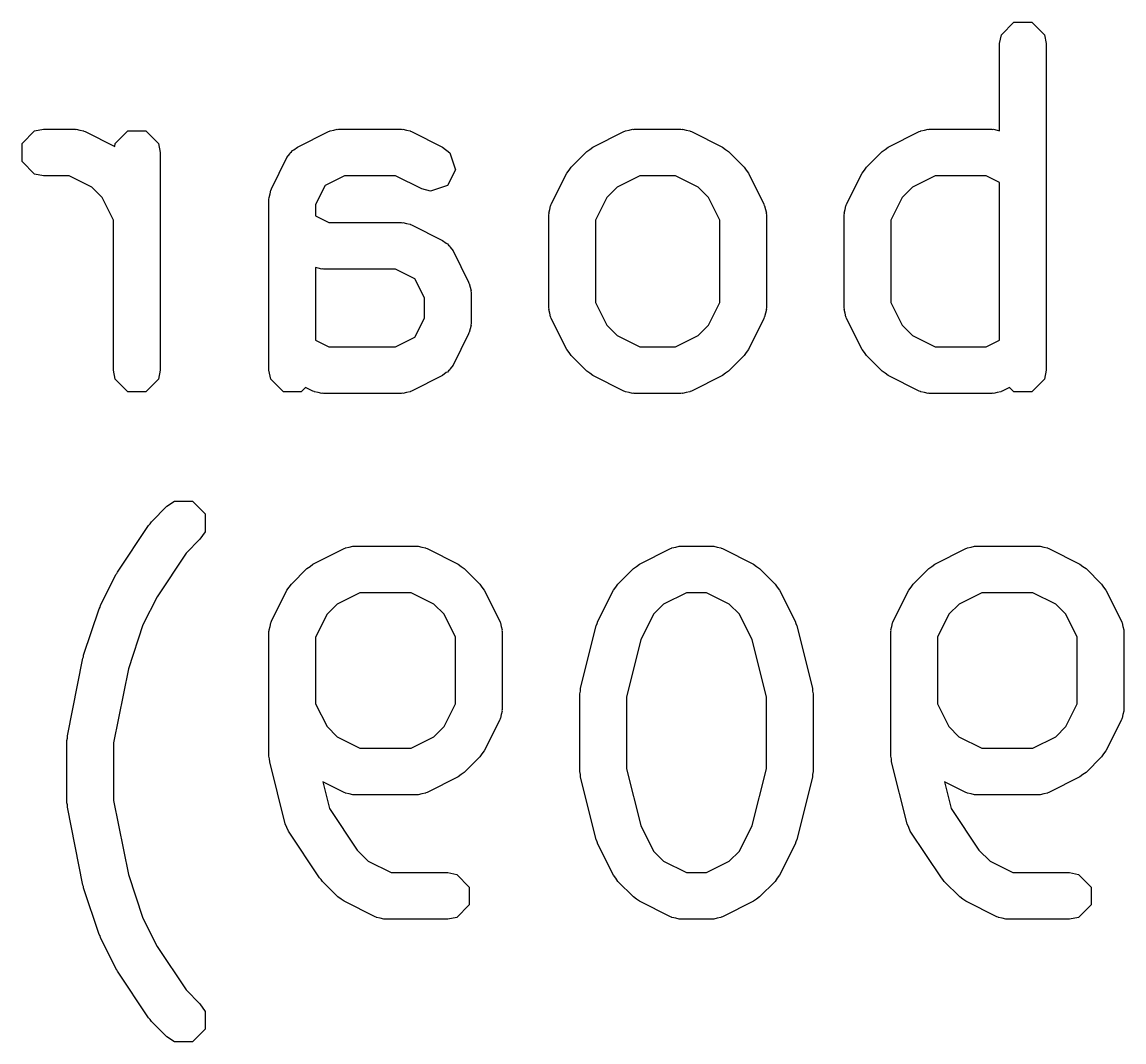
# Model space of a CAD drawing. Header units: inches. Extents: x 0.98 to 7.44, y -5.29 to -1.05.
# Drawn here: x 3.9083 to 4.0013, y -1.3473 to -1.2613 of the extents above; entities that cross this region are included whole.
import ezdxf

# ---------------------------------------------------------------- set-up
doc = ezdxf.new("R2010")
doc.units = ezdxf.units.IN
doc.header["$MEASUREMENT"] = 0
doc.layers.add('BLACK', color=250, linetype='CONTINUOUS')

msp = doc.modelspace()

# ---------------------------------------------------------------- linework, layer by layer
at = {"layer": 'BLACK', "linetype": 'CONTINUOUS'}
for p, q in [((3.990964, -1.262324), (3.992029, -1.261259)), ((3.992029, -1.261259), (3.993536, -1.261259)), ((3.993536, -1.261259), (3.994601, -1.262324)), ((3.990814, -1.263078), (3.990964, -1.262324)), ((3.994601, -1.262324), (3.994751, -1.263078)), ((3.990814, -1.270426), (3.990814, -1.263078)), ((3.994751, -1.263078), (3.994751, -1.290637)), ((3.908286, -1.271511), (3.909352, -1.270445)), ((3.909352, -1.270445), (3.910105, -1.270296)), ((3.910105, -1.270296), (3.91273, -1.270296)), ((3.91273, -1.270296), (3.912826, -1.270315)), ((3.912826, -1.270315), (3.912869, -1.2703)), ((3.912869, -1.2703), (3.913174, -1.270384)), ((3.913174, -1.270384), (3.913483, -1.270445)), ((3.913483, -1.270445), (3.913515, -1.270477)), ((3.913515, -1.270477), (3.91361, -1.270503)), ((3.91361, -1.270503), (3.916112, -1.271754)), ((3.91616, -1.271511), (3.917226, -1.270445)), ((3.917226, -1.270445), (3.918732, -1.270445)), ((3.918732, -1.270445), (3.919798, -1.271511)), ((3.931534, -1.271816), (3.934159, -1.270503)), ((3.934159, -1.270503), (3.934254, -1.270477)), ((3.934254, -1.270477), (3.934286, -1.270445)), ((3.934286, -1.270445), (3.934596, -1.270384)), ((3.934596, -1.270384), (3.9349, -1.2703)), ((3.9349, -1.2703), (3.934943, -1.270315)), ((3.934943, -1.270315), (3.935039, -1.270296)), ((3.935039, -1.270296), (3.940289, -1.270296)), ((3.940289, -1.270296), (3.940385, -1.270315)), ((3.940385, -1.270315), (3.940428, -1.2703)), ((3.940428, -1.2703), (3.940733, -1.270384)), ((3.940733, -1.270384), (3.941042, -1.270445)), ((3.941042, -1.270445), (3.941074, -1.270477)), ((3.941074, -1.270477), (3.941169, -1.270503)), ((3.941169, -1.270503), (3.943794, -1.271816)), ((3.956469, -1.271816), (3.959093, -1.270503)), ((3.959093, -1.270503), (3.959189, -1.270477)), ((3.959189, -1.270477), (3.959221, -1.270445)), ((3.959221, -1.270445), (3.95953, -1.270384)), ((3.95953, -1.270384), (3.959834, -1.2703)), ((3.959834, -1.2703), (3.959877, -1.270315)), ((3.959877, -1.270315), (3.959974, -1.270296)), ((3.959974, -1.270296), (3.963911, -1.270296)), ((3.963911, -1.270296), (3.964008, -1.270315)), ((3.964008, -1.270315), (3.96405, -1.2703)), ((3.96405, -1.2703), (3.964355, -1.270384)), ((3.964355, -1.270384), (3.964664, -1.270445)), ((3.964664, -1.270445), (3.964696, -1.270477)), ((3.964696, -1.270477), (3.964791, -1.270503)), ((3.964791, -1.270503), (3.967416, -1.271816)), ((3.981403, -1.271816), (3.984028, -1.270503)), ((3.984028, -1.270503), (3.984123, -1.270477)), ((3.984123, -1.270477), (3.984155, -1.270445)), ((3.984155, -1.270445), (3.984464, -1.270384)), ((3.984464, -1.270384), (3.984769, -1.2703)), ((3.984769, -1.2703), (3.984811, -1.270315)), ((3.984811, -1.270315), (3.984908, -1.270296)), ((3.984908, -1.270296), (3.990158, -1.270296)), ((3.990158, -1.270296), (3.990254, -1.270315)), ((3.990254, -1.270315), (3.990297, -1.2703)), ((3.990297, -1.2703), (3.990601, -1.270384)), ((3.990601, -1.270384), (3.990814, -1.270426)), ((3.908286, -1.273017), (3.908286, -1.271511)), ((3.916112, -1.271754), (3.91616, -1.271511)), ((3.919798, -1.271511), (3.919948, -1.272264)), ((3.919948, -1.272264), (3.919948, -1.290637)), ((3.930654, -1.272696), (3.930894, -1.272386)), ((3.930894, -1.272386), (3.930928, -1.272287)), ((3.930928, -1.272287), (3.931039, -1.2722)), ((3.931039, -1.2722), (3.931125, -1.272089)), ((3.931125, -1.272089), (3.931225, -1.272056)), ((3.931225, -1.272056), (3.931534, -1.271816)), ((3.943794, -1.271816), (3.944401, -1.272287)), ((3.944401, -1.272287), (3.944877, -1.273716)), ((3.954645, -1.273497), (3.955957, -1.272184)), ((3.955957, -1.272184), (3.956219, -1.272009)), ((3.956219, -1.272009), (3.956469, -1.271816)), ((3.967416, -1.271816), (3.967665, -1.272009)), ((3.967665, -1.272009), (3.967927, -1.272184)), ((3.967927, -1.272184), (3.96924, -1.273497)), ((3.979579, -1.273497), (3.980892, -1.272184)), ((3.980892, -1.272184), (3.981154, -1.272009)), ((3.981154, -1.272009), (3.981403, -1.271816)), ((3.909352, -1.274083), (3.908286, -1.273017)), ((3.929342, -1.275321), (3.930654, -1.272696)), ((3.95447, -1.273759), (3.954645, -1.273497)), ((3.96924, -1.273497), (3.969415, -1.273759)), ((3.979404, -1.273759), (3.979579, -1.273497)), ((3.910105, -1.274233), (3.909352, -1.274083)), ((3.912265, -1.274233), (3.910105, -1.274233)), ((3.914188, -1.275194), (3.912265, -1.274233)), ((3.935504, -1.274233), (3.933882, -1.275044)), ((3.939824, -1.274233), (3.935504, -1.274233)), ((3.942033, -1.275337), (3.939824, -1.274233)), ((3.944877, -1.273716), (3.944203, -1.275064)), ((3.952964, -1.276633), (3.954276, -1.274008)), ((3.954276, -1.274008), (3.95447, -1.273759)), ((3.960439, -1.274233), (3.958515, -1.275194)), ((3.963446, -1.274233), (3.960439, -1.274233)), ((3.965369, -1.275194), (3.963446, -1.274233)), ((3.969415, -1.273759), (3.969609, -1.274008)), ((3.969609, -1.274008), (3.970921, -1.276633)), ((3.977898, -1.276633), (3.979211, -1.274008)), ((3.979211, -1.274008), (3.979404, -1.273759)), ((3.985373, -1.274233), (3.98345, -1.275194)), ((3.989693, -1.274233), (3.985373, -1.274233)), ((3.990814, -1.274793), (3.989693, -1.274233)), ((3.915049, -1.276055), (3.914188, -1.275194)), ((3.929316, -1.275416), (3.929342, -1.275321)), ((3.933882, -1.275044), (3.933071, -1.276666)), ((3.942774, -1.27554), (3.942033, -1.275337)), ((3.944203, -1.275064), (3.942774, -1.27554)), ((3.958515, -1.275194), (3.957655, -1.276055)), ((3.96623, -1.276055), (3.965369, -1.275194)), ((3.98345, -1.275194), (3.982589, -1.276055)), ((3.990814, -1.288108), (3.990814, -1.274793)), ((3.916011, -1.277978), (3.915049, -1.276055)), ((3.929134, -1.276201), (3.929153, -1.276104)), ((3.929134, -1.290637), (3.929134, -1.276201)), ((3.929139, -1.276061), (3.929222, -1.275757)), ((3.929153, -1.276104), (3.929139, -1.276061)), ((3.929222, -1.275757), (3.929284, -1.275448)), ((3.929284, -1.275448), (3.929316, -1.275416)), ((3.957655, -1.276055), (3.956693, -1.277978)), ((3.967192, -1.277978), (3.96623, -1.276055)), ((3.982589, -1.276055), (3.981627, -1.277978)), ((3.933071, -1.276666), (3.933071, -1.277609)), ((3.952761, -1.277374), (3.952844, -1.27707)), ((3.952844, -1.27707), (3.952906, -1.27676)), ((3.952906, -1.27676), (3.952938, -1.276728)), ((3.952938, -1.276728), (3.952964, -1.276633)), ((3.970921, -1.276633), (3.970947, -1.276728)), ((3.970947, -1.276728), (3.970979, -1.27676)), ((3.970979, -1.27676), (3.97104, -1.27707)), ((3.97104, -1.27707), (3.971124, -1.277374)), ((3.977695, -1.277374), (3.977779, -1.27707)), ((3.977779, -1.27707), (3.97784, -1.27676)), ((3.97784, -1.27676), (3.977872, -1.276728)), ((3.977872, -1.276728), (3.977898, -1.276633)), ((3.916011, -1.290637), (3.916011, -1.277978)), ((3.933071, -1.277609), (3.934192, -1.27817)), ((3.934192, -1.27817), (3.940289, -1.27817)), ((3.940289, -1.27817), (3.940385, -1.278189)), ((3.940385, -1.278189), (3.940428, -1.278174)), ((3.940428, -1.278174), (3.940733, -1.278258)), ((3.952756, -1.277513), (3.952775, -1.277417)), ((3.952756, -1.285387), (3.952756, -1.277513)), ((3.952775, -1.277417), (3.952761, -1.277374)), ((3.956693, -1.277978), (3.956693, -1.284923)), ((3.967192, -1.284923), (3.967192, -1.277978)), ((3.971124, -1.277374), (3.971109, -1.277417)), ((3.971109, -1.277417), (3.971129, -1.277513)), ((3.971129, -1.277513), (3.971129, -1.285387)), ((3.97769, -1.277513), (3.97771, -1.277417)), ((3.97769, -1.285387), (3.97769, -1.277513)), ((3.97771, -1.277417), (3.977695, -1.277374)), ((3.981627, -1.277978), (3.981627, -1.284923)), ((3.940733, -1.278258), (3.941042, -1.278319)), ((3.941042, -1.278319), (3.941074, -1.278351)), ((3.941074, -1.278351), (3.941169, -1.278377)), ((3.941169, -1.278377), (3.943794, -1.27969)), ((3.943794, -1.27969), (3.944103, -1.27993)), ((3.944103, -1.27993), (3.944203, -1.279963)), ((3.944203, -1.279963), (3.944289, -1.280074)), ((3.944289, -1.280074), (3.944401, -1.280161)), ((3.944401, -1.280161), (3.944434, -1.28026)), ((3.944434, -1.28026), (3.944674, -1.28057)), ((3.944674, -1.28057), (3.945986, -1.283195)), ((3.933283, -1.282018), (3.933071, -1.281976)), ((3.933071, -1.281976), (3.933071, -1.288108)), ((3.933588, -1.282102), (3.933283, -1.282018)), ((3.93363, -1.282087), (3.933588, -1.282102)), ((3.933727, -1.282107), (3.93363, -1.282087)), ((3.939824, -1.282107), (3.933727, -1.282107)), ((3.941446, -1.282918), (3.939824, -1.282107)), ((3.942257, -1.28454), (3.941446, -1.282918)), ((3.945986, -1.283195), (3.946012, -1.28329)), ((3.946012, -1.28329), (3.946044, -1.283322)), ((3.946044, -1.283322), (3.946106, -1.283631)), ((3.946106, -1.283631), (3.946189, -1.283936)), ((3.942257, -1.286235), (3.942257, -1.28454)), ((3.946189, -1.283936), (3.946175, -1.283978)), ((3.946175, -1.283978), (3.946194, -1.284075)), ((3.946194, -1.284075), (3.946194, -1.2867)), ((3.952775, -1.285484), (3.952756, -1.285387)), ((3.952761, -1.285527), (3.952775, -1.285484)), ((3.952844, -1.285831), (3.952761, -1.285527)), ((3.956693, -1.284923), (3.957655, -1.286846)), ((3.96623, -1.286846), (3.967192, -1.284923)), ((3.971124, -1.285527), (3.97104, -1.285831)), ((3.971129, -1.285387), (3.971109, -1.285484)), ((3.971109, -1.285484), (3.971124, -1.285527)), ((3.97771, -1.285484), (3.97769, -1.285387)), ((3.977695, -1.285527), (3.97771, -1.285484)), ((3.977779, -1.285831), (3.977695, -1.285527)), ((3.981627, -1.284923), (3.982589, -1.286846)), ((3.941446, -1.287857), (3.942257, -1.286235)), ((3.952906, -1.286141), (3.952844, -1.285831)), ((3.952938, -1.286173), (3.952906, -1.286141)), ((3.952964, -1.286268), (3.952938, -1.286173)), ((3.954276, -1.288892), (3.952964, -1.286268)), ((3.970921, -1.286268), (3.969609, -1.288892)), ((3.970947, -1.286173), (3.970921, -1.286268)), ((3.970979, -1.286141), (3.970947, -1.286173)), ((3.97104, -1.285831), (3.970979, -1.286141)), ((3.97784, -1.286141), (3.977779, -1.285831)), ((3.977872, -1.286173), (3.97784, -1.286141)), ((3.977898, -1.286268), (3.977872, -1.286173)), ((3.979211, -1.288892), (3.977898, -1.286268)), ((3.946044, -1.287453), (3.946013, -1.287485)), ((3.946106, -1.287144), (3.946044, -1.287453)), ((3.946189, -1.286839), (3.946106, -1.287144)), ((3.946194, -1.2867), (3.946175, -1.286796)), ((3.946175, -1.286796), (3.946189, -1.286839)), ((3.957655, -1.286846), (3.958515, -1.287707)), ((3.965369, -1.287707), (3.96623, -1.286846)), ((3.982589, -1.286846), (3.98345, -1.287707)), ((3.933071, -1.288108), (3.934192, -1.288668)), ((3.939824, -1.288668), (3.941446, -1.287857)), ((3.945986, -1.28758), (3.944674, -1.290205)), ((3.946013, -1.287485), (3.945986, -1.28758)), ((3.958515, -1.287707), (3.960439, -1.288668)), ((3.963446, -1.288668), (3.965369, -1.287707)), ((3.98345, -1.287707), (3.985373, -1.288668)), ((3.989693, -1.288668), (3.990814, -1.288108)), ((3.934192, -1.288668), (3.939824, -1.288668)), ((3.954469, -1.289142), (3.954276, -1.288892)), ((3.954645, -1.289404), (3.954469, -1.289142)), ((3.960439, -1.288668), (3.963446, -1.288668)), ((3.969415, -1.289142), (3.96924, -1.289404)), ((3.969609, -1.288892), (3.969415, -1.289142)), ((3.979404, -1.289142), (3.979211, -1.288892)), ((3.979579, -1.289404), (3.979404, -1.289142)), ((3.985373, -1.288668), (3.989693, -1.288668)), ((3.944674, -1.290205), (3.944434, -1.290514)), ((3.955957, -1.290716), (3.954645, -1.289404)), ((3.96924, -1.289404), (3.967927, -1.290716)), ((3.980892, -1.290716), (3.979579, -1.289404)), ((3.91616, -1.29139), (3.916011, -1.290637)), ((3.919948, -1.290637), (3.919798, -1.29139)), ((3.929284, -1.29139), (3.929134, -1.290637)), ((3.943794, -1.291085), (3.941169, -1.292397)), ((3.944103, -1.290845), (3.943794, -1.291085)), ((3.944203, -1.290811), (3.944103, -1.290845)), ((3.944289, -1.2907), (3.944203, -1.290811)), ((3.944401, -1.290614), (3.944289, -1.2907)), ((3.944434, -1.290514), (3.944401, -1.290614)), ((3.95622, -1.290892), (3.955957, -1.290716)), ((3.956469, -1.291085), (3.95622, -1.290892)), ((3.959094, -1.292397), (3.956469, -1.291085)), ((3.967416, -1.291085), (3.964791, -1.292397)), ((3.967665, -1.290892), (3.967416, -1.291085)), ((3.967927, -1.290716), (3.967665, -1.290892)), ((3.981154, -1.290892), (3.980892, -1.290716)), ((3.981403, -1.291085), (3.981154, -1.290892)), ((3.984028, -1.292397), (3.981403, -1.291085)), ((3.994751, -1.290637), (3.994601, -1.29139)), ((3.917226, -1.292455), (3.91616, -1.29139)), ((3.919798, -1.29139), (3.918732, -1.292455)), ((3.930349, -1.292455), (3.929284, -1.29139)), ((3.932225, -1.292086), (3.931856, -1.292455)), ((3.932847, -1.292397), (3.932225, -1.292086)), ((3.99166, -1.292086), (3.991038, -1.292397)), ((3.992029, -1.292455), (3.99166, -1.292086)), ((3.994601, -1.29139), (3.993536, -1.292455)), ((3.918732, -1.292455), (3.917226, -1.292455)), ((3.931856, -1.292455), (3.930349, -1.292455)), ((3.932942, -1.292423), (3.932847, -1.292397)), ((3.932974, -1.292455), (3.932942, -1.292423)), ((3.933283, -1.292517), (3.932974, -1.292455)), ((3.933588, -1.2926), (3.933283, -1.292517)), ((3.93363, -1.292586), (3.933588, -1.2926)), ((3.933727, -1.292605), (3.93363, -1.292586)), ((3.940289, -1.292605), (3.933727, -1.292605)), ((3.940385, -1.292586), (3.940289, -1.292605)), ((3.940428, -1.2926), (3.940385, -1.292586)), ((3.940732, -1.292517), (3.940428, -1.2926)), ((3.941042, -1.292455), (3.940732, -1.292517)), ((3.941074, -1.292423), (3.941042, -1.292455)), ((3.941169, -1.292397), (3.941074, -1.292423)), ((3.959189, -1.292423), (3.959094, -1.292397)), ((3.959221, -1.292455), (3.959189, -1.292423)), ((3.95953, -1.292517), (3.959221, -1.292455)), ((3.959834, -1.2926), (3.95953, -1.292517)), ((3.959877, -1.292586), (3.959834, -1.2926)), ((3.959974, -1.292605), (3.959877, -1.292586)), ((3.963911, -1.292605), (3.959974, -1.292605)), ((3.964008, -1.292586), (3.963911, -1.292605)), ((3.96405, -1.2926), (3.964008, -1.292586)), ((3.964354, -1.292517), (3.96405, -1.2926)), ((3.964664, -1.292455), (3.964354, -1.292517)), ((3.964696, -1.292423), (3.964664, -1.292455)), ((3.964791, -1.292397), (3.964696, -1.292423)), ((3.984123, -1.292423), (3.984028, -1.292397)), ((3.984155, -1.292455), (3.984123, -1.292423)), ((3.984464, -1.292517), (3.984155, -1.292455)), ((3.984769, -1.2926), (3.984464, -1.292517)), ((3.984811, -1.292586), (3.984769, -1.2926)), ((3.984908, -1.292605), (3.984811, -1.292586)), ((3.990158, -1.292605), (3.984908, -1.292605)), ((3.990254, -1.292586), (3.990158, -1.292605)), ((3.990297, -1.2926), (3.990254, -1.292586)), ((3.990601, -1.292517), (3.990297, -1.2926)), ((3.990911, -1.292455), (3.990601, -1.292517)), ((3.990943, -1.292423), (3.990911, -1.292455)), ((3.991038, -1.292397), (3.990943, -1.292423)), ((3.993536, -1.292455), (3.992029, -1.292455)), ((3.919212, -1.30343), (3.920524, -1.302117)), ((3.920524, -1.302117), (3.921163, -1.301691)), ((3.921163, -1.301691), (3.922669, -1.301691)), ((3.922669, -1.301691), (3.923735, -1.302756)), ((3.923735, -1.302756), (3.923735, -1.304263)), ((3.916341, -1.307667), (3.918966, -1.30373)), ((3.918966, -1.30373), (3.919103, -1.303592)), ((3.919103, -1.303592), (3.919212, -1.30343)), ((3.923308, -1.304901), (3.922133, -1.306076)), ((3.923735, -1.304263), (3.923308, -1.304901)), ((3.922133, -1.306076), (3.919685, -1.309749)), ((3.932847, -1.306998), (3.935471, -1.305685)), ((3.935471, -1.305685), (3.935566, -1.305659)), ((3.935566, -1.305659), (3.935598, -1.305628)), ((3.935598, -1.305628), (3.935908, -1.305566)), ((3.935908, -1.305566), (3.936212, -1.305483)), ((3.936212, -1.305483), (3.936255, -1.305497)), ((3.936255, -1.305497), (3.936352, -1.305478)), ((3.936352, -1.305478), (3.941601, -1.305478)), ((3.941601, -1.305478), (3.941698, -1.305497)), ((3.941698, -1.305497), (3.941741, -1.305483)), ((3.941741, -1.305483), (3.942045, -1.305566)), ((3.942045, -1.305566), (3.942354, -1.305628)), ((3.942354, -1.305628), (3.942386, -1.305659)), ((3.942386, -1.305659), (3.942481, -1.305686)), ((3.942481, -1.305686), (3.945106, -1.306998)), ((3.960406, -1.306998), (3.96303, -1.305685)), ((3.96303, -1.305685), (3.963126, -1.305659)), ((3.963126, -1.305659), (3.963157, -1.305628)), ((3.963157, -1.305628), (3.963467, -1.305566)), ((3.963467, -1.305566), (3.963771, -1.305483)), ((3.963771, -1.305483), (3.963814, -1.305497)), ((3.963814, -1.305497), (3.963911, -1.305478)), ((3.963911, -1.305478), (3.966535, -1.305478)), ((3.966535, -1.305478), (3.966632, -1.305497)), ((3.966632, -1.305497), (3.966675, -1.305483)), ((3.966675, -1.305483), (3.966979, -1.305566)), ((3.966979, -1.305566), (3.967289, -1.305628)), ((3.967289, -1.305628), (3.967321, -1.305659)), ((3.967321, -1.305659), (3.967416, -1.305686)), ((3.967416, -1.305686), (3.97004, -1.306998)), ((3.98534, -1.306998), (3.987965, -1.305685)), ((3.987965, -1.305685), (3.98806, -1.305659)), ((3.98806, -1.305659), (3.988092, -1.305628)), ((3.988092, -1.305628), (3.988401, -1.305566)), ((3.988401, -1.305566), (3.988706, -1.305483)), ((3.988706, -1.305483), (3.988748, -1.305497)), ((3.988748, -1.305497), (3.988845, -1.305478)), ((3.988845, -1.305478), (3.994094, -1.305478)), ((3.994094, -1.305478), (3.994191, -1.305497)), ((3.994191, -1.305497), (3.994234, -1.305483)), ((3.994234, -1.305483), (3.994538, -1.305566)), ((3.994538, -1.305566), (3.994848, -1.305628)), ((3.994848, -1.305628), (3.99488, -1.305659)), ((3.99488, -1.305659), (3.994975, -1.305686)), ((3.994975, -1.305686), (3.9976, -1.306998)), ((3.932598, -1.307191), (3.932847, -1.306998)), ((3.945106, -1.306998), (3.945355, -1.307191)), ((3.960157, -1.307191), (3.960406, -1.306998)), ((3.97004, -1.306998), (3.97029, -1.307191)), ((3.985091, -1.307191), (3.98534, -1.306998)), ((3.9976, -1.306998), (3.997849, -1.307191)), ((3.914906, -1.310503), (3.916218, -1.307878)), ((3.916218, -1.307878), (3.916294, -1.307781)), ((3.916294, -1.307781), (3.916341, -1.307667)), ((3.931023, -1.308679), (3.932335, -1.307367)), ((3.932335, -1.307367), (3.932598, -1.307191)), ((3.945355, -1.307191), (3.945618, -1.307367)), ((3.945618, -1.307367), (3.94693, -1.308679)), ((3.958582, -1.308679), (3.959894, -1.307367)), ((3.959894, -1.307367), (3.960157, -1.307191)), ((3.97029, -1.307191), (3.970552, -1.307367)), ((3.970552, -1.307367), (3.971864, -1.308679)), ((3.983516, -1.308679), (3.984829, -1.307367)), ((3.984829, -1.307367), (3.985091, -1.307191)), ((3.997849, -1.307191), (3.998111, -1.307367)), ((3.998111, -1.307367), (3.999423, -1.308679)), ((3.930847, -1.308941), (3.931023, -1.308679)), ((3.94693, -1.308679), (3.947105, -1.308941)), ((3.958406, -1.308941), (3.958582, -1.308679)), ((3.971864, -1.308679), (3.97204, -1.308941)), ((3.983341, -1.308941), (3.983516, -1.308679)), ((3.999423, -1.308679), (3.999599, -1.308941)), ((3.919685, -1.309749), (3.91849, -1.312138)), ((3.929342, -1.311815), (3.930654, -1.309191)), ((3.930654, -1.309191), (3.930847, -1.308941)), ((3.936816, -1.309415), (3.934893, -1.310376)), ((3.941136, -1.309415), (3.936816, -1.309415)), ((3.94306, -1.310376), (3.941136, -1.309415)), ((3.947105, -1.308941), (3.947299, -1.309191)), ((3.947299, -1.309191), (3.948611, -1.311815)), ((3.956901, -1.311815), (3.958213, -1.309191)), ((3.958213, -1.309191), (3.958406, -1.308941)), ((3.964375, -1.309415), (3.962452, -1.310376)), ((3.966071, -1.309415), (3.964375, -1.309415)), ((3.967994, -1.310376), (3.966071, -1.309415)), ((3.97204, -1.308941), (3.972233, -1.309191)), ((3.972233, -1.309191), (3.973545, -1.311815)), ((3.981835, -1.311815), (3.983147, -1.309191)), ((3.983147, -1.309191), (3.983341, -1.308941)), ((3.98931, -1.309415), (3.987387, -1.310376)), ((3.99363, -1.309415), (3.98931, -1.309415)), ((3.995553, -1.310376), (3.99363, -1.309415)), ((3.999599, -1.308941), (3.999792, -1.309191)), ((3.999792, -1.309191), (4.001104, -1.311815)), ((3.914799, -1.310761), (3.914869, -1.310639)), ((3.914869, -1.310639), (3.914906, -1.310503)), ((3.934893, -1.310376), (3.934032, -1.311237)), ((3.94392, -1.311237), (3.94306, -1.310376)), ((3.962452, -1.310376), (3.961592, -1.311237)), ((3.968855, -1.311237), (3.967994, -1.310376)), ((3.987387, -1.310376), (3.986526, -1.311237)), ((3.996414, -1.311237), (3.995553, -1.310376)), ((3.913487, -1.314698), (3.914799, -1.310761)), ((3.934032, -1.311237), (3.933071, -1.31316)), ((3.944882, -1.31316), (3.94392, -1.311237)), ((3.961592, -1.311237), (3.960519, -1.313383)), ((3.969927, -1.313383), (3.968855, -1.311237)), ((3.986526, -1.311237), (3.985564, -1.31316)), ((3.997375, -1.31316), (3.996414, -1.311237)), ((3.91849, -1.312138), (3.917261, -1.315826)), ((3.929139, -1.312556), (3.929222, -1.312252)), ((3.929153, -1.312599), (3.929139, -1.312556)), ((3.929222, -1.312252), (3.929284, -1.311942)), ((3.929284, -1.311942), (3.929316, -1.31191)), ((3.929316, -1.31191), (3.929342, -1.311815)), ((3.948611, -1.311815), (3.948637, -1.31191)), ((3.948637, -1.31191), (3.948669, -1.311942)), ((3.948669, -1.311942), (3.948731, -1.312252)), ((3.948731, -1.312252), (3.948814, -1.312556)), ((3.948814, -1.312556), (3.9488, -1.312599)), ((3.955439, -1.317467), (3.956752, -1.312218)), ((3.956752, -1.312218), (3.956844, -1.312023)), ((3.956844, -1.312023), (3.956901, -1.311815)), ((3.973545, -1.311815), (3.973602, -1.312023)), ((3.973602, -1.312023), (3.973694, -1.312218)), ((3.973694, -1.312218), (3.975007, -1.317467)), ((3.981632, -1.312556), (3.981716, -1.312252)), ((3.981646, -1.312599), (3.981632, -1.312556)), ((3.981716, -1.312252), (3.981777, -1.311942)), ((3.981777, -1.311942), (3.981809, -1.31191)), ((3.981809, -1.31191), (3.981835, -1.311815)), ((4.001104, -1.311815), (4.001131, -1.31191)), ((4.001131, -1.31191), (4.001162, -1.311942)), ((4.001162, -1.311942), (4.001224, -1.312252)), ((4.001224, -1.312252), (4.001307, -1.312556)), ((4.001307, -1.312556), (4.001293, -1.312599)), ((3.929134, -1.312696), (3.929153, -1.312599)), ((3.929134, -1.323194), (3.929134, -1.312696)), ((3.933071, -1.31316), (3.933071, -1.318792)), ((3.944882, -1.318793), (3.944882, -1.31316)), ((3.9488, -1.312599), (3.948819, -1.312696)), ((3.948819, -1.312696), (3.948819, -1.319257)), ((3.960519, -1.313383), (3.959318, -1.318187)), ((3.971129, -1.318187), (3.969927, -1.313383)), ((3.981627, -1.312696), (3.981646, -1.312599)), ((3.981627, -1.323194), (3.981627, -1.312696)), ((3.985564, -1.31316), (3.985564, -1.318792)), ((3.997375, -1.318793), (3.997375, -1.31316)), ((4.001293, -1.312599), (4.001312, -1.312696)), ((4.001312, -1.312696), (4.001312, -1.319257)), ((3.912112, -1.321496), (3.913424, -1.314934)), ((3.913424, -1.314934), (3.913471, -1.31482)), ((3.913471, -1.31482), (3.913487, -1.314698)), ((3.917261, -1.315826), (3.91601, -1.322077)), ((3.955381, -1.317945), (3.955428, -1.317708)), ((3.955381, -1.324507), (3.955381, -1.317945)), ((3.955428, -1.317708), (3.955439, -1.317467)), ((3.975007, -1.317467), (3.975019, -1.317708)), ((3.975019, -1.317708), (3.975066, -1.317945)), ((3.975066, -1.317945), (3.975066, -1.324507)), ((3.933071, -1.318792), (3.934032, -1.320716)), ((3.94392, -1.320716), (3.944882, -1.318793)), ((3.959318, -1.318187), (3.959318, -1.324264)), ((3.971129, -1.324264), (3.971129, -1.318187)), ((3.985564, -1.318792), (3.986526, -1.320716)), ((3.996414, -1.320716), (3.997375, -1.318793)), ((3.948669, -1.320011), (3.948637, -1.320042)), ((3.948731, -1.319701), (3.948669, -1.320011)), ((3.948814, -1.319397), (3.948731, -1.319701)), ((3.948819, -1.319257), (3.9488, -1.319354)), ((3.9488, -1.319354), (3.948814, -1.319397)), ((4.001162, -1.320011), (4.001131, -1.320042)), ((4.001224, -1.319701), (4.001162, -1.320011)), ((4.001307, -1.319397), (4.001224, -1.319701)), ((4.001312, -1.319257), (4.001293, -1.319354)), ((4.001293, -1.319354), (4.001307, -1.319397)), ((3.934032, -1.320716), (3.934893, -1.321576)), ((3.94306, -1.321576), (3.94392, -1.320716)), ((3.948611, -1.320138), (3.947299, -1.322762)), ((3.948637, -1.320042), (3.948611, -1.320138)), ((3.986526, -1.320716), (3.987386, -1.321576)), ((3.995553, -1.321576), (3.996414, -1.320716)), ((4.001105, -1.320138), (3.999792, -1.322762)), ((4.001131, -1.320042), (4.001105, -1.320138)), ((3.912073, -1.321882), (3.912111, -1.321691)), ((3.912073, -1.327131), (3.912073, -1.321882)), ((3.912111, -1.321691), (3.912112, -1.321496)), ((3.934893, -1.321576), (3.936816, -1.322538)), ((3.941136, -1.322538), (3.94306, -1.321576)), ((3.987386, -1.321576), (3.98931, -1.322538)), ((3.99363, -1.322538), (3.995553, -1.321576)), ((3.91601, -1.322077), (3.91601, -1.326936)), ((3.936816, -1.322538), (3.941136, -1.322538)), ((3.947299, -1.322762), (3.947105, -1.323011)), ((3.98931, -1.322538), (3.99363, -1.322538)), ((3.999792, -1.322762), (3.999599, -1.323011)), ((3.929181, -1.323431), (3.929134, -1.323194)), ((3.929193, -1.323672), (3.929181, -1.323431)), ((3.930505, -1.328921), (3.929193, -1.323672)), ((3.94693, -1.323274), (3.945618, -1.324586)), ((3.947105, -1.323011), (3.94693, -1.323274)), ((3.981674, -1.323431), (3.981627, -1.323194)), ((3.981686, -1.323672), (3.981674, -1.323431)), ((3.982998, -1.328921), (3.981686, -1.323672)), ((3.999423, -1.323274), (3.998111, -1.324586)), ((3.999599, -1.323011), (3.999423, -1.323274)), ((3.945618, -1.324586), (3.945355, -1.324761)), ((3.955428, -1.324743), (3.955381, -1.324507)), ((3.959318, -1.324264), (3.960519, -1.329069)), ((3.969927, -1.329069), (3.971129, -1.324264)), ((3.975066, -1.324507), (3.975019, -1.324743)), ((3.998111, -1.324586), (3.997849, -1.324761)), ((3.935471, -1.326267), (3.933675, -1.325369)), ((3.933675, -1.325369), (3.934242, -1.327635)), ((3.945106, -1.324955), (3.942481, -1.326267)), ((3.945355, -1.324761), (3.945106, -1.324955)), ((3.955439, -1.324984), (3.955428, -1.324743)), ((3.956752, -1.330233), (3.955439, -1.324984)), ((3.975007, -1.324984), (3.973694, -1.330233)), ((3.975019, -1.324743), (3.975007, -1.324984)), ((3.987965, -1.326267), (3.986169, -1.325369)), ((3.986169, -1.325369), (3.986735, -1.327635)), ((3.9976, -1.324955), (3.994975, -1.326267)), ((3.997849, -1.324761), (3.9976, -1.324955)), ((3.935566, -1.326293), (3.935471, -1.326267)), ((3.935598, -1.326325), (3.935566, -1.326293)), ((3.935908, -1.326387), (3.935598, -1.326325)), ((3.936212, -1.32647), (3.935908, -1.326387)), ((3.936255, -1.326456), (3.936212, -1.32647)), ((3.936352, -1.326475), (3.936255, -1.326456)), ((3.941601, -1.326475), (3.936352, -1.326475)), ((3.941698, -1.326456), (3.941601, -1.326475)), ((3.941741, -1.32647), (3.941698, -1.326456)), ((3.942045, -1.326387), (3.941741, -1.32647)), ((3.942354, -1.326325), (3.942045, -1.326387)), ((3.942386, -1.326293), (3.942354, -1.326325)), ((3.942481, -1.326267), (3.942386, -1.326293)), ((3.98806, -1.326293), (3.987965, -1.326267)), ((3.988092, -1.326325), (3.98806, -1.326293)), ((3.988401, -1.326387), (3.988092, -1.326325)), ((3.988706, -1.32647), (3.988401, -1.326387)), ((3.988748, -1.326456), (3.988706, -1.32647)), ((3.988845, -1.326475), (3.988748, -1.326456)), ((3.994094, -1.326475), (3.988845, -1.326475)), ((3.994191, -1.326456), (3.994094, -1.326475)), ((3.994234, -1.32647), (3.994191, -1.326456)), ((3.994538, -1.326387), (3.994234, -1.32647)), ((3.994848, -1.326325), (3.994538, -1.326387)), ((3.99488, -1.326293), (3.994848, -1.326325)), ((3.994975, -1.326267), (3.99488, -1.326293)), ((3.912111, -1.327322), (3.912073, -1.327131)), ((3.912112, -1.327517), (3.912111, -1.327322)), ((3.91601, -1.326936), (3.917261, -1.333187)), ((3.913424, -1.334079), (3.912112, -1.327517)), ((3.934242, -1.327635), (3.936569, -1.331127)), ((3.986735, -1.327635), (3.989063, -1.331127)), ((3.930649, -1.329225), (3.930505, -1.328921)), ((3.930777, -1.329535), (3.930649, -1.329225)), ((3.960519, -1.329069), (3.961592, -1.331214)), ((3.968855, -1.331214), (3.969927, -1.329069)), ((3.983142, -1.329225), (3.982998, -1.328921)), ((3.98327, -1.329535), (3.983142, -1.329225)), ((3.933401, -1.333472), (3.930777, -1.329535)), ((3.956844, -1.330428), (3.956752, -1.330233)), ((3.973694, -1.330233), (3.973602, -1.330428)), ((3.985895, -1.333472), (3.98327, -1.329535)), ((3.936569, -1.331127), (3.937518, -1.332075)), ((3.956901, -1.330636), (3.956844, -1.330428)), ((3.958213, -1.333261), (3.956901, -1.330636)), ((3.973545, -1.330636), (3.972233, -1.333261)), ((3.973602, -1.330428), (3.973545, -1.330636)), ((3.989063, -1.331127), (3.990011, -1.332075)), ((3.937518, -1.332075), (3.939441, -1.333037)), ((3.961592, -1.331214), (3.962452, -1.332075)), ((3.962452, -1.332075), (3.964375, -1.333037)), ((3.966071, -1.333037), (3.967994, -1.332075)), ((3.967994, -1.332075), (3.968855, -1.331214)), ((3.990011, -1.332075), (3.991934, -1.333037)), ((3.939441, -1.333037), (3.944226, -1.333037)), ((3.944226, -1.333037), (3.944979, -1.333187)), ((3.964375, -1.333037), (3.966071, -1.333037)), ((3.991934, -1.333037), (3.996719, -1.333037)), ((3.996719, -1.333037), (3.997472, -1.333187)), ((3.917261, -1.333187), (3.91849, -1.336875)), ((3.933539, -1.33361), (3.933401, -1.333472)), ((3.933647, -1.333772), (3.933539, -1.33361)), ((3.93496, -1.335085), (3.933647, -1.333772)), ((3.944979, -1.333187), (3.946044, -1.334252)), ((3.958406, -1.33351), (3.958213, -1.333261)), ((3.958582, -1.333772), (3.958406, -1.33351)), ((3.959894, -1.335085), (3.958582, -1.333772)), ((3.971864, -1.333773), (3.970552, -1.335085)), ((3.97204, -1.33351), (3.971864, -1.333773)), ((3.972233, -1.333261), (3.97204, -1.33351)), ((3.986033, -1.33361), (3.985895, -1.333472)), ((3.986141, -1.333772), (3.986033, -1.33361)), ((3.987453, -1.335085), (3.986141, -1.333772)), ((3.997472, -1.333187), (3.998538, -1.334252)), ((3.913471, -1.334193), (3.913424, -1.334079)), ((3.913487, -1.334315), (3.913471, -1.334193)), ((3.914799, -1.338252), (3.913487, -1.334315)), ((3.946044, -1.334252), (3.946044, -1.335759)), ((3.998538, -1.334252), (3.998538, -1.335759)), ((3.935222, -1.33526), (3.93496, -1.335085)), ((3.935471, -1.335454), (3.935222, -1.33526)), ((3.938096, -1.336766), (3.935471, -1.335454)), ((3.946044, -1.335759), (3.944979, -1.336824)), ((3.960157, -1.33526), (3.959894, -1.335085)), ((3.960406, -1.335454), (3.960157, -1.33526)), ((3.96303, -1.336766), (3.960406, -1.335454)), ((3.97004, -1.335454), (3.967416, -1.336766)), ((3.97029, -1.33526), (3.97004, -1.335454)), ((3.970552, -1.335085), (3.97029, -1.33526)), ((3.987716, -1.33526), (3.987453, -1.335085)), ((3.987965, -1.335454), (3.987716, -1.33526)), ((3.990589, -1.336766), (3.987965, -1.335454)), ((3.998538, -1.335759), (3.997472, -1.336824)), ((3.938191, -1.336792), (3.938096, -1.336766)), ((3.963126, -1.336792), (3.96303, -1.336766)), ((3.967416, -1.336766), (3.967321, -1.336792)), ((3.990685, -1.336792), (3.990589, -1.336766)), ((3.91849, -1.336875), (3.919685, -1.339264)), ((3.938223, -1.336824), (3.938191, -1.336792)), ((3.938533, -1.336885), (3.938223, -1.336824)), ((3.938837, -1.336969), (3.938533, -1.336885)), ((3.93888, -1.336954), (3.938837, -1.336969)), ((3.938976, -1.336974), (3.93888, -1.336954)), ((3.944226, -1.336974), (3.938976, -1.336974)), ((3.944979, -1.336824), (3.944226, -1.336974)), ((3.963157, -1.336824), (3.963126, -1.336792)), ((3.963467, -1.336885), (3.963157, -1.336824)), ((3.963771, -1.336969), (3.963467, -1.336885)), ((3.963814, -1.336954), (3.963771, -1.336969)), ((3.963911, -1.336974), (3.963814, -1.336954)), ((3.966535, -1.336974), (3.963911, -1.336974)), ((3.966632, -1.336954), (3.966535, -1.336974)), ((3.966675, -1.336969), (3.966632, -1.336954)), ((3.966979, -1.336885), (3.966675, -1.336969)), ((3.967289, -1.336824), (3.966979, -1.336885)), ((3.967321, -1.336792), (3.967289, -1.336824)), ((3.990716, -1.336824), (3.990685, -1.336792)), ((3.991026, -1.336885), (3.990716, -1.336824)), ((3.99133, -1.336969), (3.991026, -1.336885)), ((3.991373, -1.336954), (3.99133, -1.336969)), ((3.99147, -1.336974), (3.991373, -1.336954)), ((3.996719, -1.336974), (3.99147, -1.336974)), ((3.997472, -1.336824), (3.996719, -1.336974)), ((3.914869, -1.338375), (3.914799, -1.338252)), ((3.914906, -1.33851), (3.914869, -1.338375)), ((3.916218, -1.341135), (3.914906, -1.33851)), ((3.919685, -1.339264), (3.922133, -1.342938)), ((3.916294, -1.341232), (3.916218, -1.341135)), ((3.916341, -1.341346), (3.916294, -1.341232)), ((3.918966, -1.345284), (3.916341, -1.341346)), ((3.922133, -1.342938), (3.923308, -1.344112)), ((3.923308, -1.344112), (3.923735, -1.344751)), ((3.923735, -1.344751), (3.923735, -1.346257)), ((3.919103, -1.345421), (3.918966, -1.345284)), ((3.919212, -1.345584), (3.919103, -1.345421)), ((3.920524, -1.346896), (3.919212, -1.345584)), ((3.921163, -1.347323), (3.920524, -1.346896)), ((3.923735, -1.346257), (3.922669, -1.347323)), ((3.922669, -1.347323), (3.921163, -1.347323))]:
    msp.add_line(p, q, dxfattribs=at)

doc.saveas('drawing.dxf')
